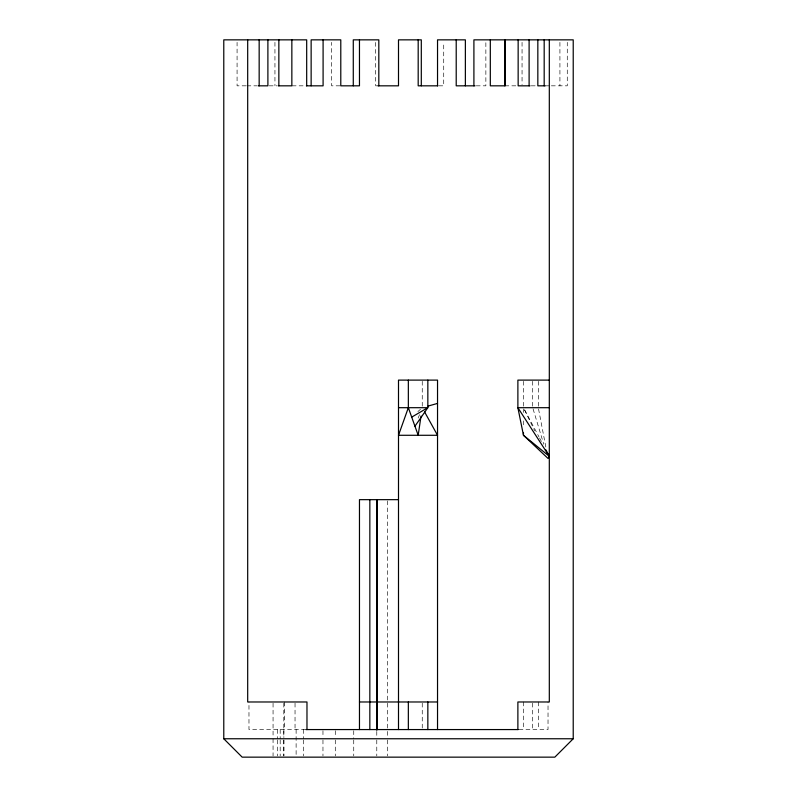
<?xml version="1.0" encoding="UTF-8"?>
<svg xmlns="http://www.w3.org/2000/svg" width="797" height="797" viewBox="0 0 797 797"><rect width="100%" height="100%" fill="white"/><g stroke="black" fill="none" stroke-linecap="round" stroke-linejoin="round"><path stroke-width="0.6" stroke-dasharray="3.98 2.99" d="M418.136 418.106L419.511 414.639M417.857 411.621L420.487 409.269M246.064 85.827L237.078 85.827L237.078 42.331M246.891 85.827L256.923 85.827M269.157 85.827L277.366 85.827M292.13 85.827L305.201 85.827M340.05 85.827L331.632 85.827L331.632 42.331M378.097 85.827L375.696 85.827L375.696 42.331M438.768 85.827L443.72 85.827L443.72 42.331M476.217 85.827L485.861 85.827L485.861 42.331M504.87 85.827L517.223 85.827M531.191 85.827L536.421 85.827M545.397 85.827L550.259 85.827M551.335 85.827L567.275 85.827L567.275 42.331M305.45 729.564L248.973 729.564L248.973 701.978M518.996 729.564L548.027 729.564L548.027 701.978M524.625 409.857L538.981 436.876M539.549 437.952L542.428 443.361M524.536 409.897L534.677 430.848M533.063 408.871L543.753 444.268M538.533 408.901L546.174 448.761M559.922 42.331L559.922 85.827M538.304 381.305L538.304 406.5M538.304 701.978L538.304 729.564M532.705 381.305L532.705 406.5M532.705 703.173L532.705 729.564M523.47 381.305L523.47 406.5M523.47 408.891L523.47 412.497M523.47 420.886L523.47 426.883M523.47 701.978L523.47 729.564M522.055 42.331L522.055 84.592M422.251 381.305L422.251 406.5M422.251 703.173L422.251 728.358M387.531 500.895L387.531 700.732M387.531 703.203L387.531 730.172M387.531 731.397L387.531 737.534M387.531 739.985L387.531 755.925M376.782 731.397L376.782 737.534M376.782 739.985L376.782 755.925M353.738 730.71L353.738 738.759M353.738 739.985L353.738 755.925M335.288 730.71L335.288 737.604M335.288 739.985L335.288 755.925M322.964 730.71L322.964 737.604M322.964 739.985L322.964 755.925M303.418 729.564L303.418 738.759M303.418 739.985L303.418 755.925M296.115 729.564L296.115 755.925M295.039 703.173L295.039 729.564M284.589 701.978L284.589 729.564M283.881 729.564L283.881 737.604M283.881 739.985L283.881 755.925M283.812 703.203L283.812 737.534M283.812 739.985L283.812 755.925M280.185 729.564L280.185 738.759M280.185 739.985L280.185 755.925M277.665 729.564L277.665 738.759M277.665 739.985L277.665 755.925M274.945 42.331L274.945 85.827M273.062 703.203L273.062 737.534M273.062 738.759L273.062 755.925"/><path stroke-width="1.2" d="M421.015 416.094L418.186 435.282L408.343 407.695L408.343 380.109M408.343 407.695L398.5 435.282L437.533 435.282L424.602 411.939M414.948 426.196L427.84 407.695L427.84 380.109M490.314 39.85L490.314 85.827L505.149 85.827L505.149 39.85L573.222 39.85L573.222 738.759L554.832 757.15L242.168 757.15L223.778 738.759L223.778 39.85L306.686 39.85L306.686 85.827M411.7 417.12L427.84 407.695L398.5 407.695M428.128 406.052L437.533 403.421M258.148 85.827L267.892 85.827L267.892 39.85M278.571 85.827L291.851 85.827L291.851 39.85M306.387 85.827L323.094 85.827L323.094 39.85M378.097 85.827L398.5 85.827L398.5 39.85L421.304 39.85L421.304 85.827M437.822 85.827L418.186 85.827L418.186 39.85M475.012 85.827L456.213 85.827L456.213 39.85M530.005 85.827L518.15 85.827L518.15 39.85M545.198 85.827L537.836 85.827L537.836 39.85M549.312 380.109L517.881 380.109L517.881 407.695L523.47 435.282L548.027 458.424L549.312 456.332L545.875 449.847M549.312 407.695L517.881 407.695L549.312 456.332L523.47 435.282L523.47 432.891M398.5 499.659L359.467 499.659L359.467 729.564M359.467 701.978L376.782 701.978M377.19 701.978L437.533 701.978M305.869 729.564L518.15 729.564M223.778 738.759L573.222 738.759M549.312 39.85L549.312 701.978L517.881 701.978L517.881 729.564M544.182 39.85L544.182 85.827M529.108 39.85L529.108 85.827M504.87 85.827L504.87 39.85L473.906 39.85L473.906 85.827M465.368 85.827L465.368 39.85L437.533 39.85L437.533 85.827M437.533 729.564L437.533 380.109L398.5 380.109L398.5 729.564M427.84 701.978L427.84 729.564M408.343 701.978L408.343 729.564M378.814 85.827L378.814 39.85L353.28 39.85L353.28 85.827M377.19 499.659L377.19 729.564M376.782 499.659L376.782 730.172M369.838 499.659L369.838 729.564M359.467 39.85L359.467 85.827L340.787 85.827L340.787 39.85L311.139 39.85L311.139 85.827M306.975 729.564L306.975 701.978L247.688 701.978L247.688 39.85M278.85 39.85L278.85 85.827M259.164 39.85L259.164 85.827"/></g></svg>
